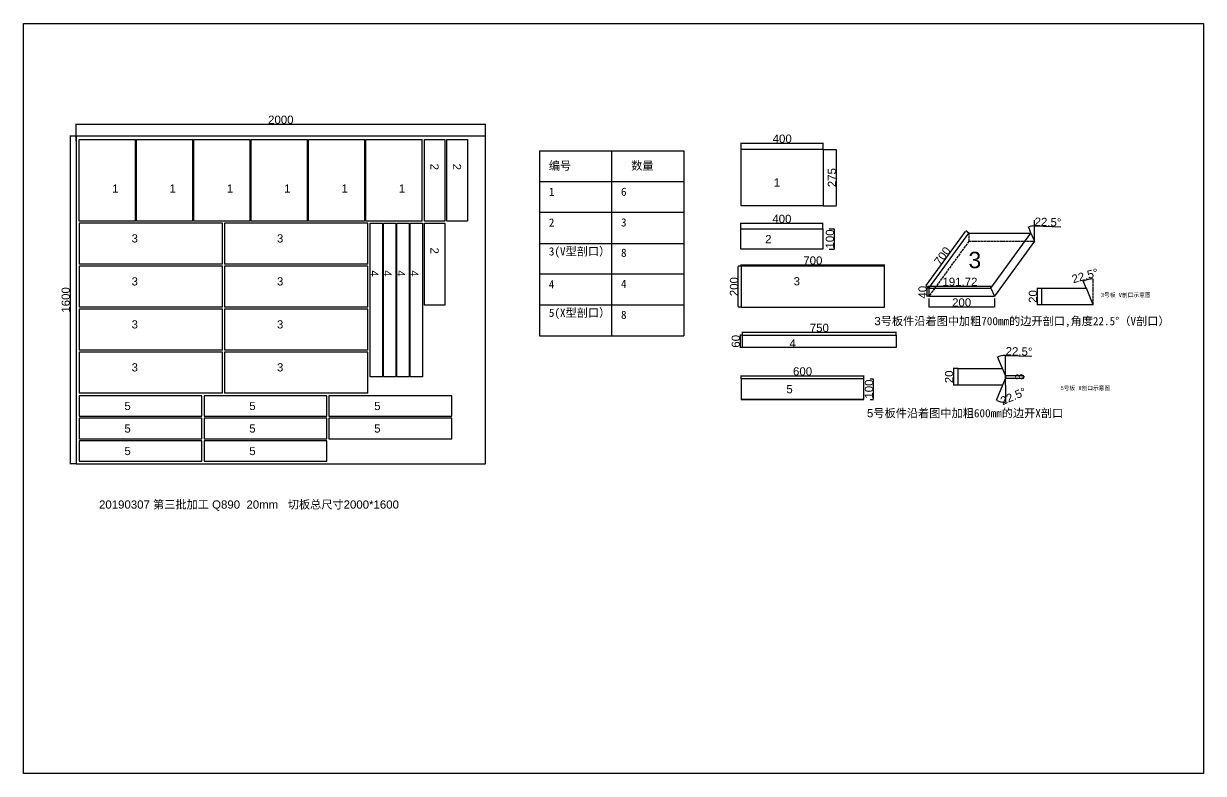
# Model space of a CAD drawing. Header units: millimetres. Extents: x 3071 to 17740, y -10095 to 4997.
# Drawn here: x 3302 to 9064, y -10095 to -6432 of the extents above; entities that cross this region are included whole.
import ezdxf

# ---------------------------------------------------------------- set-up
doc = ezdxf.new("R2010")
doc.units = ezdxf.units.MM
doc.linetypes.add('ACAD_ISO02W100', pattern=[15, 12, -3])
doc.layers.add('尺寸标注', color=6, linetype='Continuous')
doc.layers.add('标号', color=4, linetype='Continuous')
doc.styles.get("Standard").update_dxf_attribs({"font": 'arial.ttf'})
doc.dimstyles.new('边框总尺寸', dxfattribs={"dimtxt": 40, "dimasz": 2.5, "dimexe": 1.25, "dimexo": 0.625, "dimtad": 1, "dimtxsty": 'Standard', "dimcen": 2.5, "dimclrd": 6, "dimclre": 6, "dimclrt": 6, "dimadec": 0, "dimazin": 0, "dimtfac": 1, "dimtmove": 0, "dimatfit": 3, "dimfxl": 1, "dimarcsym": 0})

# ---------------------------------------------------------------- blocks, each defined once
blk = doc.blocks.new('*D238')
at = {"layer": 'Defpoints', "color": 0, "transparency": 16777216}
for p in [(7206.9, -7015.4), (6806.9, -7046.7), (7206.9, -7046.7)]:
    blk.add_point(p, dxfattribs=at)
at = {"layer": '尺寸标注', "color": 6, "lineweight": -2, "transparency": 16777216}
for p, q in [((6806.9, -7046), (6806.9, -7014.1)), ((6809.4, -7015.4), (7204.4, -7015.4)), ((7206.9, -7046), (7206.9, -7014.1))]:
    blk.add_line(p, q, dxfattribs=at)
at = {"layer": '尺寸标注', "color": 6, "transparency": 16777216}
for points in [[(6809.4, -7015), (6809.4, -7015.8), (6806.9, -7015.4)], [(7204.4, -7015), (7204.4, -7015.8), (7206.9, -7015.4)]]:
    blk.add_solid(points, dxfattribs=at)
at = {"layer": '尺寸标注', "color": 6, "transparency": 16777216, "insert": (7006.9, -6994.3), "char_height": 40, "attachment_point": 5}
blk.add_mtext('400', dxfattribs=at)
blk = doc.blocks.new('*D239')
at = {"layer": 'Defpoints', "color": 0, "transparency": 16777216}
for p in [(7206.9, -7046.7), (7206.9, -7321.7), (7271, -7321.7)]:
    blk.add_point(p, dxfattribs=at)
at = {"layer": '尺寸标注', "color": 6, "lineweight": -2, "transparency": 16777216}
for p, q in [((7207.5, -7046.7), (7272.3, -7046.7)), ((7271, -7049.2), (7271, -7319.2)), ((7207.5, -7321.7), (7272.3, -7321.7))]:
    blk.add_line(p, q, dxfattribs=at)
at = {"layer": '尺寸标注', "color": 6, "transparency": 16777216}
for points in [[(7270.6, -7049.2), (7271.4, -7049.2), (7271, -7046.7)], [(7270.6, -7319.2), (7271.4, -7319.2), (7271, -7321.7)]]:
    blk.add_solid(points, dxfattribs=at)
at = {"layer": '尺寸标注', "color": 6, "transparency": 16777216, "insert": (7250, -7184.2), "char_height": 40, "attachment_point": 5, "rotation": 90}
blk.add_mtext('275', dxfattribs=at)
blk = doc.blocks.new('*D240')
at = {"layer": 'Defpoints', "color": 0, "transparency": 16777216}
for p in [(6792.6, -7616.7), (6806.6, -7616.7), (6806.6, -7816.7)]:
    blk.add_point(p, dxfattribs=at)
at = {"layer": '尺寸标注', "color": 6, "lineweight": -2, "transparency": 16777216}
for p, q in [((6806, -7616.7), (6791.4, -7616.7)), ((6792.6, -7814.2), (6792.6, -7619.2)), ((6806, -7816.7), (6791.4, -7816.7))]:
    blk.add_line(p, q, dxfattribs=at)
at = {"layer": '尺寸标注', "color": 6, "transparency": 16777216}
for points in [[(6792.2, -7619.2), (6793, -7619.2), (6792.6, -7616.7)], [(6792.2, -7814.2), (6793, -7814.2), (6792.6, -7816.7)]]:
    blk.add_solid(points, dxfattribs=at)
at = {"layer": '尺寸标注', "color": 6, "transparency": 16777216, "insert": (6771.6, -7716.7), "char_height": 40, "attachment_point": 5, "rotation": 90}
blk.add_mtext('200', dxfattribs=at)
blk = doc.blocks.new('*D241')
at = {"layer": 'Defpoints', "color": 0, "transparency": 16777216}
for p in [(6806.6, -7616.7), (7506.6, -7610.3), (7506.6, -7616.7)]:
    blk.add_point(p, dxfattribs=at)
at = {"layer": '尺寸标注', "color": 6, "lineweight": -2, "transparency": 16777216}
for p, q in [((6806.6, -7616.1), (6806.6, -7609.1)), ((6809.1, -7610.3), (7504.1, -7610.3)), ((7506.6, -7616.1), (7506.6, -7609.1))]:
    blk.add_line(p, q, dxfattribs=at)
at = {"layer": '尺寸标注', "color": 6, "transparency": 16777216}
for points in [[(6809.1, -7609.9), (6809.1, -7610.7), (6806.6, -7610.3)], [(7504.1, -7609.9), (7504.1, -7610.7), (7506.6, -7610.3)]]:
    blk.add_solid(points, dxfattribs=at)
at = {"layer": '尺寸标注', "color": 6, "transparency": 16777216, "insert": (7156.6, -7589.3), "char_height": 40, "attachment_point": 5}
blk.add_mtext('700', dxfattribs=at)
blk = doc.blocks.new('*D242')
at = {"layer": 'Defpoints', "color": 0, "transparency": 16777216}
for p in [(7563.3, -7939.4), (6813.3, -7953.9), (7563.3, -7953.9)]:
    blk.add_point(p, dxfattribs=at)
at = {"layer": '尺寸标注', "color": 6, "lineweight": -2, "transparency": 16777216}
for p, q in [((6813.3, -7953.3), (6813.3, -7938.2)), ((6815.8, -7939.4), (7560.8, -7939.4)), ((7563.3, -7953.3), (7563.3, -7938.2))]:
    blk.add_line(p, q, dxfattribs=at)
at = {"layer": '尺寸标注', "color": 6, "transparency": 16777216}
for points in [[(6815.8, -7939), (6815.8, -7939.9), (6813.3, -7939.4)], [(7560.8, -7939), (7560.8, -7939.9), (7563.3, -7939.4)]]:
    blk.add_solid(points, dxfattribs=at)
at = {"layer": '尺寸标注', "color": 6, "transparency": 16777216, "insert": (7188.3, -7918.4), "char_height": 40, "attachment_point": 5}
blk.add_mtext('750', dxfattribs=at)
blk = doc.blocks.new('*D243')
at = {"layer": 'Defpoints', "color": 0, "transparency": 16777216}
for p in [(6813.3, -7953.9), (6801.2, -8013.9), (6813.3, -8013.9)]:
    blk.add_point(p, dxfattribs=at)
at = {"layer": '尺寸标注', "color": 6, "lineweight": -2, "transparency": 16777216}
for p, q in [((6812.6, -7953.9), (6800, -7953.9)), ((6801.2, -7956.4), (6801.2, -8011.4)), ((6812.6, -8013.9), (6800, -8013.9))]:
    blk.add_line(p, q, dxfattribs=at)
at = {"layer": '尺寸标注', "color": 6, "transparency": 16777216}
for points in [[(6800.8, -7956.4), (6801.6, -7956.4), (6801.2, -7953.9)], [(6800.8, -8011.4), (6801.6, -8011.4), (6801.2, -8013.9)]]:
    blk.add_solid(points, dxfattribs=at)
at = {"layer": '尺寸标注', "color": 6, "transparency": 16777216, "insert": (6780.2, -7983.9), "char_height": 40, "attachment_point": 5, "rotation": 90}
blk.add_mtext('60', dxfattribs=at)
blk = doc.blocks.new('*D244')
at = {"layer": 'Defpoints', "color": 0, "transparency": 16777216}
for p in [(5557.9, -6922.8), (3557.9, -6981.8), (5557.9, -6981.8)]:
    blk.add_point(p, dxfattribs=at)
at = {"layer": '尺寸标注', "color": 6, "lineweight": -2, "transparency": 16777216}
for p, q in [((3557.9, -6981.2), (3557.9, -6921.5)), ((3560.4, -6922.8), (5555.4, -6922.8)), ((5557.9, -6981.2), (5557.9, -6921.5))]:
    blk.add_line(p, q, dxfattribs=at)
at = {"layer": '尺寸标注', "color": 6, "transparency": 16777216}
for points in [[(3560.4, -6922.4), (3560.4, -6923.2), (3557.9, -6922.8)], [(5555.4, -6922.4), (5555.4, -6923.2), (5557.9, -6922.8)]]:
    blk.add_solid(points, dxfattribs=at)
at = {"layer": '尺寸标注', "color": 6, "transparency": 16777216, "insert": (4557.9, -6901.7), "char_height": 40, "attachment_point": 5}
blk.add_mtext('2000', dxfattribs=at)
blk = doc.blocks.new('*D245')
at = {"layer": 'Defpoints', "color": 0, "transparency": 16777216}
for p in [(3557.9, -6981.8), (3528.6, -8581.8), (3557.9, -8581.8)]:
    blk.add_point(p, dxfattribs=at)
at = {"layer": '尺寸标注', "color": 6, "lineweight": -2, "transparency": 16777216}
for p, q in [((3557.3, -6981.8), (3527.4, -6981.8)), ((3528.6, -6984.3), (3528.6, -8579.3)), ((3557.3, -8581.8), (3527.4, -8581.8))]:
    blk.add_line(p, q, dxfattribs=at)
at = {"layer": '尺寸标注', "color": 6, "transparency": 16777216}
for points in [[(3528.2, -6984.3), (3529, -6984.3), (3528.6, -6981.8)], [(3528.2, -8579.3), (3529, -8579.3), (3528.6, -8581.8)]]:
    blk.add_solid(points, dxfattribs=at)
at = {"layer": '尺寸标注', "color": 6, "transparency": 16777216, "insert": (3507.6, -7781.8), "char_height": 40, "attachment_point": 5, "rotation": 90}
blk.add_mtext('1600', dxfattribs=at)
blk = doc.blocks.new('*D246')
at = {"layer": 'Defpoints', "color": 0, "transparency": 16777216}
for p in [(7205.3, -7406.9), (6805.3, -7434), (7205.3, -7434)]:
    blk.add_point(p, dxfattribs=at)
at = {"layer": '尺寸标注', "color": 6, "lineweight": -2, "transparency": 16777216}
for p, q in [((6805.3, -7433.4), (6805.3, -7405.7)), ((6807.8, -7406.9), (7202.8, -7406.9)), ((7205.3, -7433.4), (7205.3, -7405.7))]:
    blk.add_line(p, q, dxfattribs=at)
at = {"layer": '尺寸标注', "color": 6, "transparency": 16777216}
for points in [[(6807.8, -7406.5), (6807.8, -7407.4), (6805.3, -7406.9)], [(7202.8, -7406.5), (7202.8, -7407.4), (7205.3, -7406.9)]]:
    blk.add_solid(points, dxfattribs=at)
at = {"layer": '尺寸标注', "color": 6, "transparency": 16777216, "insert": (7005.3, -7385.9), "char_height": 40, "attachment_point": 5}
blk.add_mtext('400', dxfattribs=at)
blk = doc.blocks.new('*D237')
at = {"layer": 'Defpoints', "color": 0, "transparency": 16777216}
for p in [(7235, -7434), (7235, -7534), (7260.9, -7534)]:
    blk.add_point(p, dxfattribs=at)
at = {"layer": '尺寸标注', "color": 6, "lineweight": -2, "transparency": 16777216}
for p, q in [((7235.6, -7434), (7262.2, -7434)), ((7260.9, -7436.5), (7260.9, -7531.5)), ((7235.6, -7534), (7262.2, -7534))]:
    blk.add_line(p, q, dxfattribs=at)
at = {"layer": '尺寸标注', "color": 6, "transparency": 16777216}
for points in [[(7260.5, -7436.5), (7261.3, -7436.5), (7260.9, -7434)], [(7260.5, -7531.5), (7261.3, -7531.5), (7260.9, -7534)]]:
    blk.add_solid(points, dxfattribs=at)
at = {"layer": '尺寸标注', "color": 6, "transparency": 16777216, "insert": (7239.9, -7484), "char_height": 40, "attachment_point": 5, "rotation": 90}
blk.add_mtext('100', dxfattribs=at)
blk = doc.blocks.new('*D234')
at = {"layer": 'Defpoints', "color": 0, "transparency": 16777216}
for p in [(7723.3, -7773.7), (8043.3, -7773.7), (8043.3, -7815.6)]:
    blk.add_point(p, dxfattribs=at)
at = {"layer": '尺寸标注', "color": 6, "lineweight": -2, "transparency": 16777216}
for p, q in [((7723.3, -7774.3), (7723.3, -7816.8)), ((8043.3, -7774.3), (8043.3, -7816.8)), ((7725.8, -7815.6), (8040.8, -7815.6))]:
    blk.add_line(p, q, dxfattribs=at)
at = {"layer": '尺寸标注', "color": 6, "transparency": 16777216}
for points in [[(7725.8, -7815.1), (7725.8, -7816), (7723.3, -7815.6)], [(8040.8, -7815.1), (8040.8, -7816), (8043.3, -7815.6)]]:
    blk.add_solid(points, dxfattribs=at)
at = {"layer": '尺寸标注', "color": 6, "transparency": 16777216, "insert": (7883.3, -7794.5), "char_height": 40, "attachment_point": 5}
blk.add_mtext('200', dxfattribs=at)
blk = doc.blocks.new('*D247')
at = {"layer": 'Defpoints', "color": 0, "transparency": 16777216}
for p in [(7713.6, -7764.1), (7723.3, -7724.1), (7723.3, -7764.1)]:
    blk.add_point(p, dxfattribs=at)
at = {"layer": '尺寸标注', "color": 6, "lineweight": -2, "transparency": 16777216}
for p, q in [((7722.7, -7724.1), (7712.4, -7724.1)), ((7722.7, -7764.1), (7712.4, -7764.1)), ((7713.6, -7726.6), (7713.6, -7761.6))]:
    blk.add_line(p, q, dxfattribs=at)
at = {"layer": '尺寸标注', "color": 6, "transparency": 16777216}
for points in [[(7713.2, -7726.6), (7714, -7726.6), (7713.6, -7724.1)], [(7713.2, -7761.6), (7714, -7761.6), (7713.6, -7764.1)]]:
    blk.add_solid(points, dxfattribs=at)
at = {"layer": '尺寸标注', "color": 6, "transparency": 16777216, "insert": (7692.6, -7744.1), "char_height": 40, "attachment_point": 5, "rotation": 90}
blk.add_mtext('40', dxfattribs=at)
blk = doc.blocks.new('*D248')
at = {"layer": 'Defpoints', "color": 0, "transparency": 16777216}
for p in [(7904.2, -7444.8), (7918.5, -7455.2), (7723.3, -7724.1)]:
    blk.add_point(p, dxfattribs=at)
at = {"layer": '尺寸标注', "color": 6, "lineweight": -2, "transparency": 16777216}
for p, q in [((7710.4, -7711.7), (7902.7, -7446.8)), ((7918, -7454.9), (7903.1, -7444.1)), ((7722.8, -7723.8), (7707.9, -7712.9))]:
    blk.add_line(p, q, dxfattribs=at)
at = {"layer": '尺寸标注', "color": 6, "transparency": 16777216}
for points in [[(7902.4, -7446.6), (7903, -7447.1), (7904.2, -7444.8)], [(7710, -7711.4), (7710.7, -7711.9), (7708.9, -7713.7)]]:
    blk.add_solid(points, dxfattribs=at)
at = {"layer": '尺寸标注', "color": 6, "transparency": 16777216, "insert": (7789.5, -7566.9), "char_height": 40, "attachment_point": 5, "rotation": 54.01682}
blk.add_mtext('700', dxfattribs=at)
blk = doc.blocks.new('*D235')
at = {"layer": 'Defpoints', "color": 0, "transparency": 16777216}
for p in [(8026.7, -7714.6), (7723.3, -7724.1), (8026.7, -7724.1)]:
    blk.add_point(p, dxfattribs=at)
at = {"layer": '尺寸标注', "color": 6, "lineweight": -2, "transparency": 16777216}
for p, q in [((7723.3, -7723.5), (7723.3, -7713.3)), ((7725.8, -7714.6), (8024.2, -7714.6)), ((8026.7, -7723.5), (8026.7, -7713.3))]:
    blk.add_line(p, q, dxfattribs=at)
at = {"layer": '尺寸标注', "color": 6, "transparency": 16777216}
for points in [[(7725.8, -7714.2), (7725.8, -7715), (7723.3, -7714.6)], [(8024.2, -7714.2), (8024.2, -7715), (8026.7, -7714.6)]]:
    blk.add_solid(points, dxfattribs=at)
at = {"layer": '尺寸标注', "color": 6, "transparency": 16777216, "insert": (7875, -7693.5), "char_height": 40, "attachment_point": 5}
blk.add_mtext('191.72', dxfattribs=at)
blk = doc.blocks.new('*D253')
at = {"layer": 'Defpoints', "color": 0, "transparency": 16777216}
for p in [(6806.3, -8167.5), (7406.3, -8152.1), (7406.3, -8167.5)]:
    blk.add_point(p, dxfattribs=at)
at = {"layer": '尺寸标注', "color": 6, "lineweight": -2, "transparency": 16777216}
for p, q in [((6806.3, -8166.9), (6806.3, -8150.9)), ((6808.8, -8152.1), (7403.8, -8152.1)), ((7406.3, -8166.9), (7406.3, -8150.9))]:
    blk.add_line(p, q, dxfattribs=at)
at = {"layer": '尺寸标注', "color": 6, "transparency": 16777216}
for points in [[(6808.8, -8151.7), (6808.8, -8152.5), (6806.3, -8152.1)], [(7403.8, -8151.7), (7403.8, -8152.5), (7406.3, -8152.1)]]:
    blk.add_solid(points, dxfattribs=at)
at = {"layer": '尺寸标注', "color": 6, "transparency": 16777216, "insert": (7106.3, -8131.1), "char_height": 40, "attachment_point": 5}
blk.add_mtext('600', dxfattribs=at)
blk = doc.blocks.new('*D254')
at = {"layer": 'Defpoints', "color": 0, "transparency": 16777216}
for p in [(7435.8, -8167.5), (7435.8, -8267.5), (7451.9, -8267.5)]:
    blk.add_point(p, dxfattribs=at)
at = {"layer": '尺寸标注', "color": 6, "lineweight": -2, "transparency": 16777216}
for p, q in [((7436.4, -8167.5), (7453.1, -8167.5)), ((7451.9, -8170), (7451.9, -8265)), ((7436.4, -8267.5), (7453.1, -8267.5))]:
    blk.add_line(p, q, dxfattribs=at)
at = {"layer": '尺寸标注', "color": 6, "transparency": 16777216}
for points in [[(7451.5, -8170), (7452.3, -8170), (7451.9, -8167.5)], [(7451.5, -8265), (7452.3, -8265), (7451.9, -8267.5)]]:
    blk.add_solid(points, dxfattribs=at)
at = {"layer": '尺寸标注', "color": 6, "transparency": 16777216, "insert": (7430.8, -8217.5), "char_height": 40, "attachment_point": 5, "rotation": 90}
blk.add_mtext('100', dxfattribs=at)
blk = doc.blocks.new('*D257')
at = {"layer": 'Defpoints', "color": 0, "transparency": 16777216}
for p in [(8097.4, -8151.4), (8097.4, -8163.4), (8186.7, -8163.4)]:
    blk.add_point(p, dxfattribs=at)
at = {"layer": '尺寸标注', "color": 6, "lineweight": -2, "transparency": 16777216}
for p, q in [((8098, -8151.4), (8187.9, -8151.4)), ((8098, -8163.4), (8187.9, -8163.4)), ((8186.7, -8153.9), (8186.7, -8160.9))]:
    blk.add_line(p, q, dxfattribs=at)
at = {"layer": '尺寸标注', "color": 6, "transparency": 16777216}
for points in [[(8186.2, -8153.9), (8187.1, -8153.9), (8186.7, -8151.4)], [(8186.2, -8160.9), (8187.1, -8160.9), (8186.7, -8163.4)]]:
    blk.add_solid(points, dxfattribs=at)
at = {"layer": '尺寸标注', "color": 6, "transparency": 16777216, "insert": (8165.6, -8157.4), "char_height": 40, "attachment_point": 5, "rotation": 90}
blk.add_mtext('3', dxfattribs=at)
blk = doc.blocks.new('*D258')
at = {"layer": 'Defpoints', "color": 0, "transparency": 16777216}
for p in [(7866.5, -8117.4), (7843.3, -8197.4), (7866.5, -8197.4)]:
    blk.add_point(p, dxfattribs=at)
at = {"layer": '尺寸标注', "color": 6, "lineweight": -2, "transparency": 16777216}
for p, q in [((7865.8, -8117.4), (7842.1, -8117.4)), ((7843.3, -8119.9), (7843.3, -8194.9)), ((7865.8, -8197.4), (7842.1, -8197.4))]:
    blk.add_line(p, q, dxfattribs=at)
at = {"layer": '尺寸标注', "color": 6, "transparency": 16777216}
for points in [[(7842.9, -8119.9), (7843.7, -8119.9), (7843.3, -8117.4)], [(7842.9, -8194.9), (7843.7, -8194.9), (7843.3, -8197.4)]]:
    blk.add_solid(points, dxfattribs=at)
at = {"layer": '尺寸标注', "color": 6, "transparency": 16777216, "insert": (7822.3, -8157.4), "char_height": 40, "attachment_point": 5, "rotation": 90}
blk.add_mtext('20', dxfattribs=at)
blk = doc.blocks.new('*D259')
at = {"layer": 'Defpoints', "color": 0, "transparency": 16777216}
for p in [(8071.9, -8056.4), (8083.3, -8117.4), (8097.4, -8123.4), (8097.4, -8151.4), (8097.4, -8197.4)]:
    blk.add_point(p, dxfattribs=at)
at = {"layer": '尺寸标注', "color": 6, "lineweight": -2, "transparency": 16777216}
for p, q in [((8083.1, -8116.8), (8059.3, -8059.3)), ((8097.4, -8122.8), (8097.4, -8051.8)), ((8099.9, -8053), (8226.9, -8056.3))]:
    blk.add_line(p, q, dxfattribs=at)
for start, end in [(91.45575, 111.04425), (88.54425, 90)]:
    blk.add_arc((8097.4, -8151.4), 98.4, start, end, dxfattribs=at)
at = {"layer": '尺寸标注', "color": 6, "transparency": 16777216}
for points in [[(8062.2, -8060), (8061.9, -8059.2), (8059.8, -8060.5)], [(8094.9, -8052.6), (8094.9, -8053.5), (8097.4, -8053)]]:
    blk.add_solid(points, dxfattribs=at)
at = {"layer": '尺寸标注', "color": 6, "transparency": 16777216, "insert": (8163.9, -8033.6), "char_height": 40, "attachment_point": 5, "rotation": 358.54425}
blk.add_mtext('22.5°', dxfattribs=at)
blk = doc.blocks.new('*D260')
at = {"layer": 'Defpoints', "color": 0, "transparency": 16777216}
for p in [(8097.4, -8123.4), (8097.4, -8163.4), (8083.3, -8197.4), (8097.4, -8197.4), (8066.9, -8277.2)]:
    blk.add_point(p, dxfattribs=at)
at = {"layer": '尺寸标注', "color": 6, "lineweight": -2, "transparency": 16777216}
for p, q in [((8083.1, -8198), (8051.8, -8273.4)), ((8097.4, -8198), (8097.4, -8282.5))]:
    blk.add_line(p, q, dxfattribs=at)
blk.add_arc((8097.4, -8163.4), 117.8, 248.71567, 268.78433, dxfattribs=at)
at = {"layer": '尺寸标注', "color": 6, "transparency": 16777216}
for points in [[(8054.5, -8273.6), (8054.8, -8272.8), (8052.3, -8272.3)], [(8094.9, -8280.8), (8094.9, -8281.6), (8097.4, -8281.2)]]:
    blk.add_solid(points, dxfattribs=at)
at = {"layer": '尺寸标注', "color": 6, "transparency": 16777216, "insert": (8135.6, -8252.3), "char_height": 40, "attachment_point": 5, "rotation": 23.26183}
blk.add_mtext('22.5°', dxfattribs=at)
blk = doc.blocks.new('*D261')
at = {"layer": 'Defpoints', "color": 0, "transparency": 16777216}
for p in [(8219.1, -7422.8), (8238.5, -7392.2), (8222, -7455.2), (8238.5, -7495.2), (8238.5, -7495.2)]:
    blk.add_point(p, dxfattribs=at)
at = {"layer": '尺寸标注', "color": 6, "lineweight": -2, "transparency": 16777216}
for p, q in [((8221.7, -7454.7), (8209.4, -7424.8)), ((8241, -7420.3), (8368, -7424.5))]:
    blk.add_line(p, q, dxfattribs=at)
for start, end in [(91.91077, 110.58923), (88.08923, 90)]:
    blk.add_arc((8238.5, -7495.2), 75, start, end, dxfattribs=at)
at = {"layer": '尺寸标注', "color": 6, "transparency": 16777216}
for points in [[(8212.3, -7425.4), (8212, -7424.7), (8209.9, -7426)], [(8236, -7419.9), (8236, -7420.7), (8238.5, -7420.3)]]:
    blk.add_solid(points, dxfattribs=at)
at = {"layer": '尺寸标注', "color": 6, "transparency": 16777216, "insert": (8305.2, -7401.4), "char_height": 40, "attachment_point": 5, "rotation": 358.08923}
blk.add_mtext('22.5°', dxfattribs=at)
blk = doc.blocks.new('*D263')
at = {"layer": 'Defpoints', "color": 0, "transparency": 16777216}
for p in [(8275.7, -7725.1), (8252.6, -7805.1), (8275.7, -7805.1)]:
    blk.add_point(p, dxfattribs=at)
at = {"layer": '尺寸标注', "color": 6, "lineweight": -2, "transparency": 16777216}
for p, q in [((8275.1, -7725.1), (8251.3, -7725.1)), ((8252.6, -7727.6), (8252.6, -7802.6)), ((8275.1, -7805.1), (8251.3, -7805.1))]:
    blk.add_line(p, q, dxfattribs=at)
at = {"layer": '尺寸标注', "color": 6, "transparency": 16777216}
for points in [[(8252.1, -7727.6), (8253, -7727.6), (8252.6, -7725.1)], [(8252.1, -7802.6), (8253, -7802.6), (8252.6, -7805.1)]]:
    blk.add_solid(points, dxfattribs=at)
at = {"layer": '尺寸标注', "color": 6, "transparency": 16777216, "insert": (8231.5, -7765.1), "char_height": 40, "attachment_point": 5, "rotation": 90}
blk.add_mtext('20', dxfattribs=at)
blk = doc.blocks.new('*D266')
at = {"layer": 'Defpoints', "color": 0, "transparency": 16777216}
for p in [(8509.3, -7680.4), (8525.7, -7694.2), (8492.6, -7725.1), (8525.7, -7805.1), (8525.7, -7805.1)]:
    blk.add_point(p, dxfattribs=at)
at = {"layer": '尺寸标注', "color": 6, "lineweight": -2, "transparency": 16777216}
for p, q in [((8492.3, -7724.5), (8477.1, -7687.8)), ((8525.7, -7693.5), (8525.7, -7678.1))]:
    blk.add_line(p, q, dxfattribs=at)
blk.add_arc((8525.7, -7805.1), 125.7, 91.13953, 111.36047, dxfattribs=at)
at = {"layer": '尺寸标注', "color": 6, "transparency": 16777216}
for points in [[(8480.1, -7688.4), (8479.8, -7687.6), (8477.6, -7688.9)], [(8523.2, -7679), (8523.2, -7679.8), (8525.7, -7679.4)]]:
    blk.add_solid(points, dxfattribs=at)
at = {"layer": '尺寸标注', "color": 6, "transparency": 16777216, "insert": (8486, -7663.8), "char_height": 40, "attachment_point": 5, "rotation": 15.71052}
blk.add_mtext('22.5°', dxfattribs=at)

msp = doc.modelspace()

# ---------------------------------------------------------------- linework, layer by layer
for p, q in [((5557.903, -6981.833), (3557.903, -6981.833)), ((3557.903, -6981.833), (3557.903, -8581.833)), ((3557.903, -7006.833), (3557.903, -6981.833)), ((3572.903, -6997.299), (3847.903, -6997.299)), ((3572.903, -7397.299), (3572.903, -6997.299)), ((3847.903, -7397.299), (3847.903, -6997.299)), ((3852.903, -6997.299), (4127.903, -6997.299)), ((3852.903, -7397.299), (3852.903, -6997.299)), ((4127.903, -7397.299), (4127.903, -6997.299)), ((4132.903, -6997.299), (4407.903, -6997.299)), ((4132.903, -7397.299), (4132.903, -6997.299)), ((4407.903, -7397.299), (4407.903, -6997.299)), ((4412.903, -6997.299), (4687.903, -6997.299)), ((4412.903, -7397.299), (4412.903, -6997.299)), ((4687.903, -7397.299), (4687.903, -6997.299)), ((4692.903, -6997.299), (4967.903, -6997.299)), ((4692.903, -7397.299), (4692.903, -6997.299)), ((4967.903, -7397.299), (4967.903, -6997.299)), ((4972.903, -6997.299), (5247.903, -6997.299)), ((4972.903, -7397.299), (4972.903, -6997.299)), ((5247.903, -7397.299), (5247.903, -6997.299)), ((5259.562, -7397.299), (5259.562, -6997.299)), ((5259.562, -6997.299), (5359.562, -6997.299)), ((5359.562, -6997.299), (5359.562, -7397.299)), ((5369.007, -7397.299), (5369.007, -6997.299)), ((5369.007, -6997.299), (5469.007, -6997.299)), ((5469.007, -6997.299), (5469.007, -7397.299)), ((5557.903, -8581.833), (5557.903, -6981.833)), ((5821.108, -7053.663), (6526.172, -7053.663)), ((5821.108, -7053.663), (5821.108, -7957.08)), ((6173.64, -7053.663), (6173.64, -7957.08)), ((6526.172, -7053.663), (6526.172, -7957.08)), ((6806.923, -7321.657), (6806.923, -7046.657)), ((7206.923, -7046.657), (6806.923, -7046.657)), ((7206.923, -7046.657), (7206.923, -7321.657)), ((5821.108, -7203.663), (6526.172, -7203.663)), ((5821.108, -7353.663), (6526.172, -7353.663)), ((7206.923, -7321.657), (6806.923, -7321.657)), ((3847.903, -7397.299), (3572.903, -7397.299)), ((4272.903, -7407.299), (3572.903, -7407.299)), ((3572.903, -7407.299), (3572.903, -7607.299)), ((4127.903, -7397.299), (3852.903, -7397.299)), ((4407.903, -7397.299), (4132.903, -7397.299)), ((4272.903, -7607.299), (4272.903, -7407.299)), ((4982.903, -7407.299), (4282.903, -7407.299)), ((4282.903, -7407.299), (4282.903, -7607.299)), ((4687.903, -7397.299), (4412.903, -7397.299)), ((4967.903, -7397.299), (4692.903, -7397.299)), ((5247.903, -7397.299), (4972.903, -7397.299)), ((4982.903, -7607.299), (4982.903, -7407.299)), ((4994.422, -8157.299), (4994.422, -7407.299)), ((4994.422, -7407.299), (5054.422, -7407.299)), ((5054.422, -7407.299), (5054.422, -8157.299)), ((5059.422, -8157.299), (5059.422, -7407.299)), ((5059.422, -7407.299), (5119.422, -7407.299)), ((5119.422, -7407.299), (5119.422, -8157.299)), ((5124.422, -8157.299), (5124.422, -7407.299)), ((5124.422, -7407.299), (5184.422, -7407.299)), ((5184.422, -7407.299), (5184.422, -8157.299)), ((5189.422, -8157.299), (5189.422, -7407.299)), ((5189.422, -7407.299), (5249.422, -7407.299)), ((5249.422, -7407.299), (5249.422, -8157.299)), ((5359.562, -7397.299), (5259.562, -7397.299)), ((5259.562, -7807.299), (5259.562, -7407.299)), ((5259.562, -7407.299), (5359.562, -7407.299)), ((5359.562, -7407.299), (5359.562, -7807.299)), ((5469.007, -7397.299), (5369.007, -7397.299)), ((8238.543, -7495.229), (8238.543, -7392.231)), ((6805.348, -7533.979), (6805.348, -7433.979)), ((6805.348, -7433.979), (7205.348, -7433.979)), ((7205.348, -7433.979), (7205.348, -7533.979)), ((7723.3, -7724.123), (7918.543, -7455.229)), ((7918.543, -7455.229), (8221.974, -7455.229)), ((8026.731, -7724.123), (8221.974, -7455.229)), ((8221.974, -7455.229), (8238.543, -7495.229)), ((5821.108, -7505.371), (6526.172, -7505.371)), ((7205.348, -7533.979), (6805.348, -7533.979)), ((8238.543, -7495.229), (8043.3, -7764.123)), ((4272.903, -7607.299), (3572.903, -7607.299)), ((4272.903, -7617.299), (3572.903, -7617.299)), ((3572.903, -7617.299), (3572.903, -7817.299)), ((4272.903, -7817.299), (4272.903, -7617.299)), ((4982.903, -7607.299), (4282.903, -7607.299)), ((4982.903, -7617.299), (4282.903, -7617.299)), ((4282.903, -7617.299), (4282.903, -7817.299)), ((4982.903, -7817.299), (4982.903, -7617.299)), ((5821.108, -7653.663), (6526.172, -7653.663)), ((6806.624, -7616.683), (6806.624, -7816.683)), ((7506.624, -7616.683), (6806.624, -7616.683)), ((7506.624, -7816.683), (7506.624, -7616.683)), ((7723.3, -7724.123), (8026.731, -7724.123)), ((7723.3, -7724.123), (7723.3, -7764.123)), ((7723.3, -7764.123), (8043.3, -7764.123)), ((8026.731, -7724.123), (8043.3, -7764.123)), ((8525.7, -7805.056), (8492.563, -7725.056)), ((4272.903, -7817.299), (3572.903, -7817.299)), ((4272.903, -7827.299), (3572.903, -7827.299)), ((3572.903, -7827.299), (3572.903, -8027.299)), ((4272.903, -8027.299), (4272.903, -7827.299)), ((4982.903, -7817.299), (4282.903, -7817.299)), ((4982.903, -7827.299), (4282.903, -7827.299)), ((4282.903, -7827.299), (4282.903, -8027.299)), ((4982.903, -8027.299), (4982.903, -7827.299)), ((5359.562, -7807.299), (5259.562, -7807.299)), ((5821.108, -7805.371), (6526.172, -7805.371)), ((5821.108, -7957.08), (6526.172, -7957.08)), ((6813.274, -7953.944), (7563.274, -7953.944)), ((6813.274, -8013.944), (6813.274, -7953.944)), ((7563.274, -7953.944), (7563.274, -8013.944)), ((4272.903, -8027.299), (3572.903, -8027.299)), ((4272.903, -8037.299), (3572.903, -8037.299)), ((3572.903, -8037.299), (3572.903, -8237.299)), ((4272.903, -8237.299), (4272.903, -8037.299)), ((4982.903, -8027.299), (4282.903, -8027.299)), ((4982.903, -8037.299), (4282.903, -8037.299)), ((4282.903, -8037.299), (4282.903, -8237.299)), ((4982.903, -8237.299), (4982.903, -8037.299)), ((7563.274, -8013.944), (6813.274, -8013.944)), ((3572.903, -8077.299), (3572.903, -8087.299)), ((8097.416, -8151.41), (8083.333, -8117.41)), ((8097.416, -8197.41), (8097.416, -8123.41)), ((5054.422, -8157.299), (4994.422, -8157.299)), ((5119.422, -8157.299), (5059.422, -8157.299)), ((5184.422, -8157.299), (5124.422, -8157.299)), ((5249.422, -8157.299), (5189.422, -8157.299)), ((6806.274, -8167.505), (6806.274, -8267.505)), ((7406.274, -8167.505), (6806.274, -8167.505)), ((7406.274, -8267.505), (7406.274, -8167.505)), ((8097.416, -8163.41), (8083.333, -8197.41)), ((4272.903, -8237.299), (3572.903, -8237.299)), ((4982.903, -8237.299), (4282.903, -8237.299)), ((3572.903, -8249.688), (3572.903, -8349.688)), ((4172.903, -8249.688), (3572.903, -8249.688)), ((4172.903, -8349.688), (4172.903, -8249.688)), ((4182.903, -8249.688), (4182.903, -8349.688)), ((4782.903, -8249.688), (4182.903, -8249.688)), ((4782.903, -8349.688), (4782.903, -8249.688)), ((4792.903, -8249.688), (4792.903, -8349.688)), ((5392.903, -8249.688), (4792.903, -8249.688)), ((5392.903, -8349.688), (5392.903, -8249.688)), ((3572.903, -8349.688), (4172.903, -8349.688)), ((4182.903, -8349.688), (4782.903, -8349.688)), ((4792.903, -8349.688), (5392.903, -8349.688)), ((3572.903, -8359.688), (3572.903, -8459.688)), ((4172.903, -8359.688), (3572.903, -8359.688)), ((4172.903, -8459.688), (4172.903, -8359.688)), ((4182.903, -8359.688), (4182.903, -8459.688)), ((4782.903, -8359.688), (4182.903, -8359.688)), ((4782.903, -8459.688), (4782.903, -8359.688)), ((4792.903, -8359.688), (4792.903, -8459.688)), ((5392.903, -8359.688), (4792.903, -8359.688)), ((5392.903, -8459.688), (5392.903, -8359.688)), ((3572.903, -8459.688), (4172.903, -8459.688)), ((3572.903, -8469.688), (3572.903, -8569.688)), ((4172.903, -8469.688), (3572.903, -8469.688)), ((4172.903, -8569.688), (4172.903, -8469.688)), ((4182.903, -8459.688), (4782.903, -8459.688)), ((4182.903, -8469.688), (4182.903, -8569.688)), ((4782.903, -8469.688), (4182.903, -8469.688)), ((4782.903, -8569.688), (4782.903, -8469.688)), ((4792.903, -8459.688), (5392.903, -8459.688)), ((3557.903, -8581.833), (5557.903, -8581.833)), ((3572.903, -8569.688), (4172.903, -8569.688)), ((4182.903, -8569.688), (4782.903, -8569.688))]:
    msp.add_line(p, q)
at = {"linetype": 'ACAD_ISO02W100'}
for p, q in [((7918.543, -7455.229), (7918.543, -7495.229)), ((7918.543, -7495.229), (7723.3, -7764.123)), ((7918.543, -7495.229), (8238.543, -7495.229)), ((8525.7, -7805.056), (8525.7, -7694.152))]:
    msp.add_line(p, q, dxfattribs=at)
at = {"lineweight": 30}
msp.add_line((6806.624, -7816.683), (7506.624, -7816.683), dxfattribs=at)
at = {"lineweight": 35}
msp.add_line((6806.274, -8267.505), (7406.274, -8267.505), dxfattribs=at)
for points in [[(8525.7, -7805.056), (8275.686, -7805.056), (8275.686, -7725.056), (8492.563, -7725.056)], [(8083.333, -8197.41), (7866.456, -8197.41), (7866.456, -8117.41), (8083.333, -8117.41)], [(8097.416, -8151.41), (8097.416, -8163.41)]]:
    msp.add_lwpolyline(points)
at = {"layer": '尺寸标注'}
msp.add_lwpolyline([(3301.617, -6431.656), (9064.231, -6431.656), (9064.231, -10095.009), (3301.617, -10095.009)], close=True, dxfattribs=at)

# ---------------------------------------------------------------- texts
at = {"layer": '尺寸标注', "char_height": 20, "width": 990.72979, "attachment_point": 1}
for s, insert in [('3{\\fSimSun|b0|i0|c134|p2;号板 V剖口示意图}', (8563.553, -7747.619)), ('5{\\fSimSun|b0|i0|c134|p2;号板 X剖口示意图}', (8366.156, -8202.29))]:
    msp.add_mtext(s, dxfattribs=dict(at, insert=insert))
at = {"layer": '标号', "char_height": 40, "attachment_point": 7, "rotation": 270}
for s, insert in [('2 ', (5288.982, -7115.845)), ('2 ', (5398.428, -7115.845)), ('2 ', (5288.982, -7525.845)), ('4 ', (4994.422, -7636.69)), ('4 ', (5059.422, -7636.69)), ('4 ', (5124.422, -7636.69)), ('4 ', (5189.422, -7636.69))]:
    msp.add_mtext_dynamic_manual_height_columns(s, width=70.10425, gutter_width=12.5, heights=[0], dxfattribs=dict(at, insert=insert))
at = {"layer": '标号', "attachment_point": 7}
for s, width, heights, insert, char_height in [('{\\fSimSun|b0|i0|c134|p2;编号}', 1605.41615, [52.667], (5867.031, -7150.657), 40), ('{\\fSimSun|b0|i0|c134|p2;数量}', 1605.41615, [52.667], (6269.249, -7150.657), 40), ('1 ', 70.10425, [0], (6965.408, -7228.279), 40), ('1 ', 70.10425, [0], (3733.969, -7257.729), 40), ('1 ', 70.10425, [0], (4013.969, -7257.729), 40), ('1 ', 70.10425, [0], (4293.969, -7257.729), 40), ('1 ', 70.10425, [0], (4573.969, -7257.729), 40), ('1 ', 70.10425, [0], (4853.969, -7257.729), 40), ('1 ', 70.10425, [0], (5133.969, -7257.729), 40), ('{\\fSimSun|b0|i0|c134|p2;1}', 1605.41615, [52.667], (5867.031, -7273.596), 40), ('{\\fSimSun|b0|i0|c134|p2;6}', 1605.41615, [52.667], (6219.563, -7273.596), 40), ('{\\fSimSun|b0|i0|c134|p2;2}', 1605.41615, [52.667], (5867.031, -7423.596), 40), ('{\\fSimSun|b0|i0|c134|p2;3}', 1605.41615, [52.667], (6219.563, -7423.596), 40), ('3 ', 70.10425, [0], (3829.056, -7501.685), 40), ('3 ', 70.10425, [0], (4539.056, -7501.685), 40), ('2 ', 70.10425, [0], (6923.894, -7504.559), 40), ('{\\fSimSun|b0|i0|c134|p2;3(V型剖口）}', 1605.41615, [52.667], (5867.031, -7575.304), 40), ('{\\fSimSun|b0|i0|c134|p2;8}', 1605.41615, [52.667], (6219.563, -7571.887), 40), ('3 ', 70.10425, [0], (7916.63, -7627.787), 80), ('3 ', 70.10425, [0], (3829.056, -7711.685), 40), ('3 ', 70.10425, [0], (4539.056, -7711.685), 40), ('{\\fSimSun|b0|i0|c134|p2;4}', 1605.41615, [52.667], (5867.031, -7725.304), 40), ('{\\fSimSun|b0|i0|c134|p2;4}', 1605.41615, [52.667], (6219.563, -7723.596), 40), ('3 ', 70.10425, [0], (7062.777, -7711.068), 40), ('{\\fSimSun|b0|i0|c134|p2;5(X型剖口）}', 1605.41615, [52.667], (5867.031, -7875.304), 40), ('{\\fSimSun|b0|i0|c134|p2;8}', 1605.41615, [52.667], (6219.563, -7875.304), 40), ('3 ', 70.10425, [0], (3829.056, -7921.685), 40), ('3 ', 70.10425, [0], (4539.056, -7921.685), 40), ('3{\\fSimSun|b0|i0|c134|p2;号板件沿着图中加粗700mm的边开剖口,角度22.5°（V剖口）}', 1605.41615, [52.667], (7457.154, -7915.611), 40), ('4 ', 70.10425, [0], (7042.665, -8013.944), 40), ('3 ', 70.10425, [0], (3829.056, -8131.685), 40), ('3 ', 70.10425, [0], (4539.056, -8131.685), 40), ('5 ', 70.10425, [0], (7027.313, -8238.226), 40), ('5 ', 70.10425, [0], (3793.942, -8320.409), 40), ('5 ', 70.10425, [0], (4403.942, -8320.409), 40), ('5 ', 70.10425, [0], (5013.942, -8320.409), 40), ('5{\\fSimSun|b0|i0|c134|p2;号板件沿着图中加粗600mm的边开X剖口}', 1605.41615, [52.667], (7421.166, -8359.834), 40), ('5 ', 70.10425, [0], (3793.942, -8430.409), 40), ('5 ', 70.10425, [0], (4403.942, -8430.409), 40), ('5 ', 70.10425, [0], (5013.942, -8430.409), 40), ('5 ', 70.10425, [0], (3793.942, -8540.409), 40), ('5 ', 70.10425, [0], (4403.942, -8540.409), 40), ('20190307 {\\fSimSun|b0|i0|c134|p2;第三批加工} Q890  20mm   {\\fSimSun|b0|i0|c134|p2;切板总尺寸}2000*1600', 1605.41615, [52.667], (3669.886, -8812.31), 40)]:
    msp.add_mtext_dynamic_manual_height_columns(s, width=width, gutter_width=12.5, heights=heights, dxfattribs=dict(at, insert=insert, char_height=char_height))

# ---------------------------------------------------------------- dimensions: what is measured, and where the dimension line sits
at = {"layer": '尺寸标注'}
for p1, p2, distance, picture, middle in [((3557.903, -6981.833), (5557.903, -6981.833), 59.062, '*D244', (4557.903, -6901.724)), ((6806.923, -7046.657), (7206.923, -7046.657), 31.285, '*D238', (7006.923, -6994.324)), ((3557.903, -6981.833), (3557.903, -8581.833), -29.3, '*D245', (3507.554, -7781.833)), ((7206.923, -7046.657), (7206.923, -7321.657), 64.101, '*D239', (7249.976, -7184.157)), ((6805.348, -7433.979), (7205.348, -7433.979), 27.036, '*D246', (7005.348, -7385.895)), ((7235.016, -7433.979), (7235.016, -7533.979), 25.917, '*D237', (7239.885, -7483.979)), ((6806.624, -7616.683), (7506.624, -7616.683), 6.363, '*D241', (7156.624, -7589.271)), ((6806.624, -7816.683), (6806.624, -7616.683), 14.009, '*D240', (6771.567, -7716.683)), ((6813.274, -7953.944), (7563.274, -7953.944), 14.502, '*D242', (7188.274, -7918.394)), ((6813.274, -7953.944), (6813.274, -8013.944), -12.047, '*D243', (6780.179, -7983.944)), ((6806.274, -8167.505), (7406.274, -8167.505), 15.376, '*D253', (7106.274, -8131.081)), ((7435.795, -8167.505), (7435.795, -8267.505), 16.093, '*D254', (7430.841, -8217.505))]:
    dim = msp.add_aligned_dim(p1=p1, p2=p2, distance=distance, dimstyle='边框总尺寸', dxfattribs=at)
    dim.commit()
    dim.dimension.update_dxf_attribs({"geometry": picture, "text_midpoint": middle})
for base, line1, line2, picture, middle in [((8219.14, -7422.816), ((8238.543, -7495.229), (8238.543, -7392.231)), ((8221.974, -7455.229), (8238.543, -7495.229)), '*D261', (8305.212, -7401.384)), ((8071.949, -8056.365), ((8097.416, -8197.41), (8097.416, -8123.41)), ((8097.416, -8151.41), (8083.333, -8117.41)), '*D259', (8163.934, -8033.616))]:
    dim = msp.add_angular_dim_2l(base=base, line1=line1, line2=line2, text='22.5°', dimstyle='边框总尺寸', dxfattribs=at)
    dim.commit()
    dim.dimension.update_dxf_attribs({"geometry": picture, "text_midpoint": middle})
for p1, p2, distance, text, picture, middle in [((7723.3, -7724.123), (7918.543, -7455.229), 17.773, '700', '*D248', (7789.508, -7566.867)), ((7723.3, -7724.123), (8026.731, -7724.123), 9.538, '191.72', '*D235', (7875.016, -7693.537)), ((7723.3, -7773.661), (8043.3, -7773.661), -41.901, '200', '*D234', (7883.3, -7794.515)), ((8275.686, -7725.056), (8275.686, -7805.056), -23.123, '20', '*D263', (8231.515, -7765.056)), ((7866.456, -8117.41), (7866.456, -8197.41), -23.123, '20', '*D258', (7822.285, -8157.41))]:
    dim = msp.add_aligned_dim(p1=p1, p2=p2, distance=distance, text=text, dimstyle='边框总尺寸', dxfattribs=at)
    dim.commit()
    dim.dimension.update_dxf_attribs({"geometry": picture, "text_midpoint": middle})
for base, line1, line2, picture, middle in [((8509.293, -7680.429), ((8525.7, -7805.056), (8525.7, -7694.152)), ((8525.7, -7805.056), (8492.563, -7725.056)), '*D266', (8491.663, -7684.05)), ((8066.92, -8277.225), ((8097.416, -8197.41), (8097.416, -8123.41)), ((8097.416, -8163.41), (8083.333, -8197.41)), '*D260', (8143.951, -8271.662))]:
    dim = msp.add_angular_dim_2l(base=base, line1=line1, line2=line2, text='22.5°', dimstyle='边框总尺寸', dxfattribs=at)
    dim.commit()
    dim.dimension.update_dxf_attribs({"geometry": picture, "text_midpoint": middle, "dimtype": 162})
dim = msp.add_linear_dim(base=(7713.632, -7764.123), p1=(7723.3, -7724.123), p2=(7723.3, -7764.123), angle=90, dimstyle='边框总尺寸', dxfattribs=at)
dim.commit()
dim.dimension.update_dxf_attribs({"geometry": '*D247', "text_midpoint": (7713.632, -7744.123), "dimtype": 160})
dim = msp.add_linear_dim(base=(8186.659, -8163.41), p1=(8097.416, -8151.41), p2=(8097.416, -8163.41), angle=270, text='3', dimstyle='边框总尺寸', dxfattribs=at)
dim.commit()
dim.dimension.update_dxf_attribs({"geometry": '*D257', "text_midpoint": (8186.659, -8157.41), "dimtype": 161})

doc.saveas('drawing.dxf')
